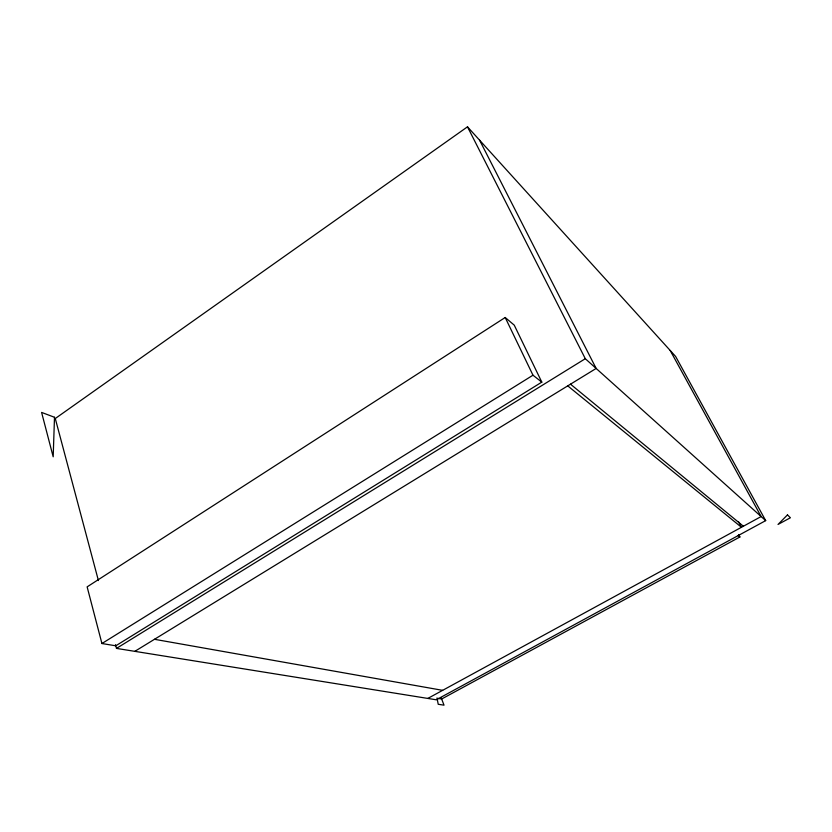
<?xml version="1.0" encoding="UTF-8"?>
<svg xmlns="http://www.w3.org/2000/svg" width="832" height="832" viewBox="0 0 832 832"><rect width="100%" height="100%" fill="white"/><g stroke="black" fill="none" stroke-linecap="round" stroke-linejoin="round"><path stroke-width="1.25" d="M115.471 644.634L116.47 648.398L436.28 699.795L765.69 520.624L675.636 356.481L467.49 126.828L55.276 418.527L98.415 580.57M505.201 317.502L87.131 586.872L101.93 643.531L115.773 645.798L541.809 382.127L514.249 325.146L505.201 317.502L532.979 375.211L541.809 382.127M101.93 643.531L532.979 375.211M116.47 648.398L585.302 358.706L765.69 520.624M134.826 651.352L596.149 368.451L479.575 140.161M427.814 698.433L761.134 516.547L670.186 350.47M738.681 534.685L739.898 536.973L441.646 699.005L438.017 698.412M154.471 639.298L442.645 690.342M738.14 535.6L739.898 536.973M567.746 385.871L741.468 527.27L738.452 521.643M570.502 384.176L743.382 526.23M467.49 126.828L585.302 358.706M441.251 697.965L444.028 705.172L438.214 704.278L437.008 697.934M54.496 417.269L53.186 456.799L41.6 412.412L54.496 417.269M787.478 514.883L778.024 524.451L790.4 517.764L787.478 514.883"/></g></svg>
